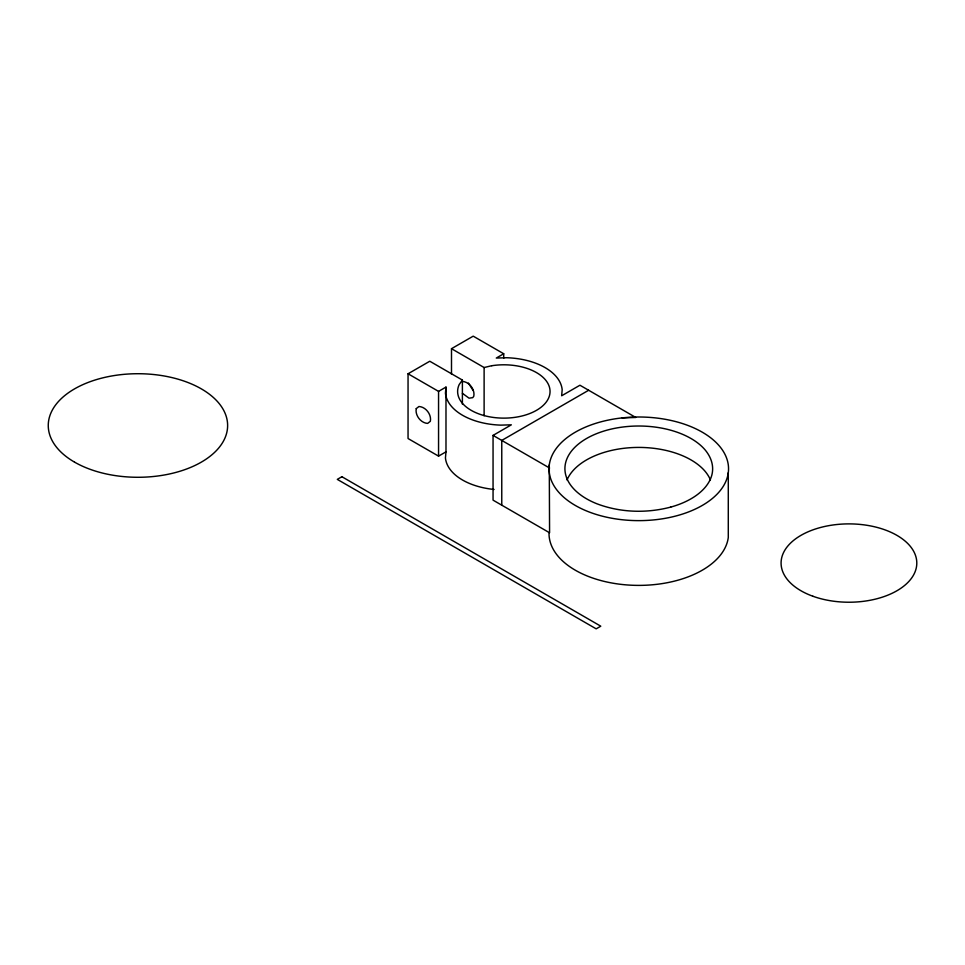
<?xml version="1.0" encoding="UTF-8"?>
<svg xmlns="http://www.w3.org/2000/svg" width="965" height="965" viewBox="0 0 965 965"><rect width="100%" height="100%" fill="white"/><g stroke="black" fill="none" stroke-linecap="round" stroke-linejoin="round"><path stroke-width="1.45" d="M445.987 387.098L445.987 451.849L438.556 456.131L408.05 438.532L408.05 373.781L438.556 391.38L445.987 387.098L445.444 393.153A58.648 33.859 0 0 0 500.847 425.131L511.341 424.829L493.055 435.396L493.055 500.147L549.58 532.777L549.278 464.913M445.987 451.849L445.444 457.905A58.648 33.859 0 0 0 494.08 489.448M408.05 373.781L429.775 361.236L462.392 380.065L459.219 384.504A46.187 26.67 0 0 0 499.798 418.026A46.187 26.67 0 0 0 549.869 389.124A46.187 26.67 0 0 0 491.812 365.723M451.499 374.299L451.499 348.691L473.212 336.158L503.718 353.757L503.718 358.28M503.718 353.757L496.287 358.051L506.782 357.738A58.648 33.859 0 0 1 562.173 389.727L561.654 395.783L579.941 385.228L635.754 417.459L622.148 417.893M588.65 390.258L501.764 440.426L501.764 505.178M451.499 348.691L484.116 367.532L491.8 365.699M462.392 381.428C469.243 381.766 475.142 389.51 473.791 396.205L472.741 397.652L469.038 398.171L462.392 393.298M493.055 435.396L549.58 468.025M473.14 390.511L468.387 383.057M728.286 472.717A89.757 51.821 0 0 1 588.168 511.607A89.757 51.821 0 0 1 599.892 422.115A89.757 51.821 0 0 1 728.286 472.717L728.286 537.469A89.757 51.821 0 0 1 634.608 585.333A89.757 51.821 0 0 1 549.037 532.656M484.116 367.532L484.116 415.722M462.392 380.065L462.392 404.166M438.556 391.38L438.556 456.131M710.433 479.894A73.798 42.448 2.7 0 0 705.331 471.583A73.859 42.641 0 0 0 631.074 447.651A73.859 42.641 0 0 0 567.022 479.955M416.253 408.617C414.902 415.324 420.8 423.068 427.652 423.406L430.342 421.295C431.705 414.588 425.794 406.844 418.955 406.506L416.253 408.617M341.899 476.722L337.292 479.376L596.177 628.842L600.785 626.188L341.899 476.722M670.784 507.083C646.61 513.44 620.604 512.68 597.142 503.875A73.859 42.641 0 0 1 590.64 436.313A73.859 42.641 0 0 1 705.343 450.185A73.798 42.448 2.7 0 1 708.479 482.765A73.859 42.641 0 0 1 670.784 507.083M74.522 462.114A89.685 51.784 0 0 0 224.568 438.906A89.685 51.784 0 0 0 114.726 375.481A89.685 51.784 0 0 0 74.522 462.114M812.88 596.237A67.852 39.167 0 0 0 916.75 564.501A67.852 39.167 0 0 0 817.21 528.434A67.852 39.167 0 0 0 812.88 596.237"/></g></svg>
